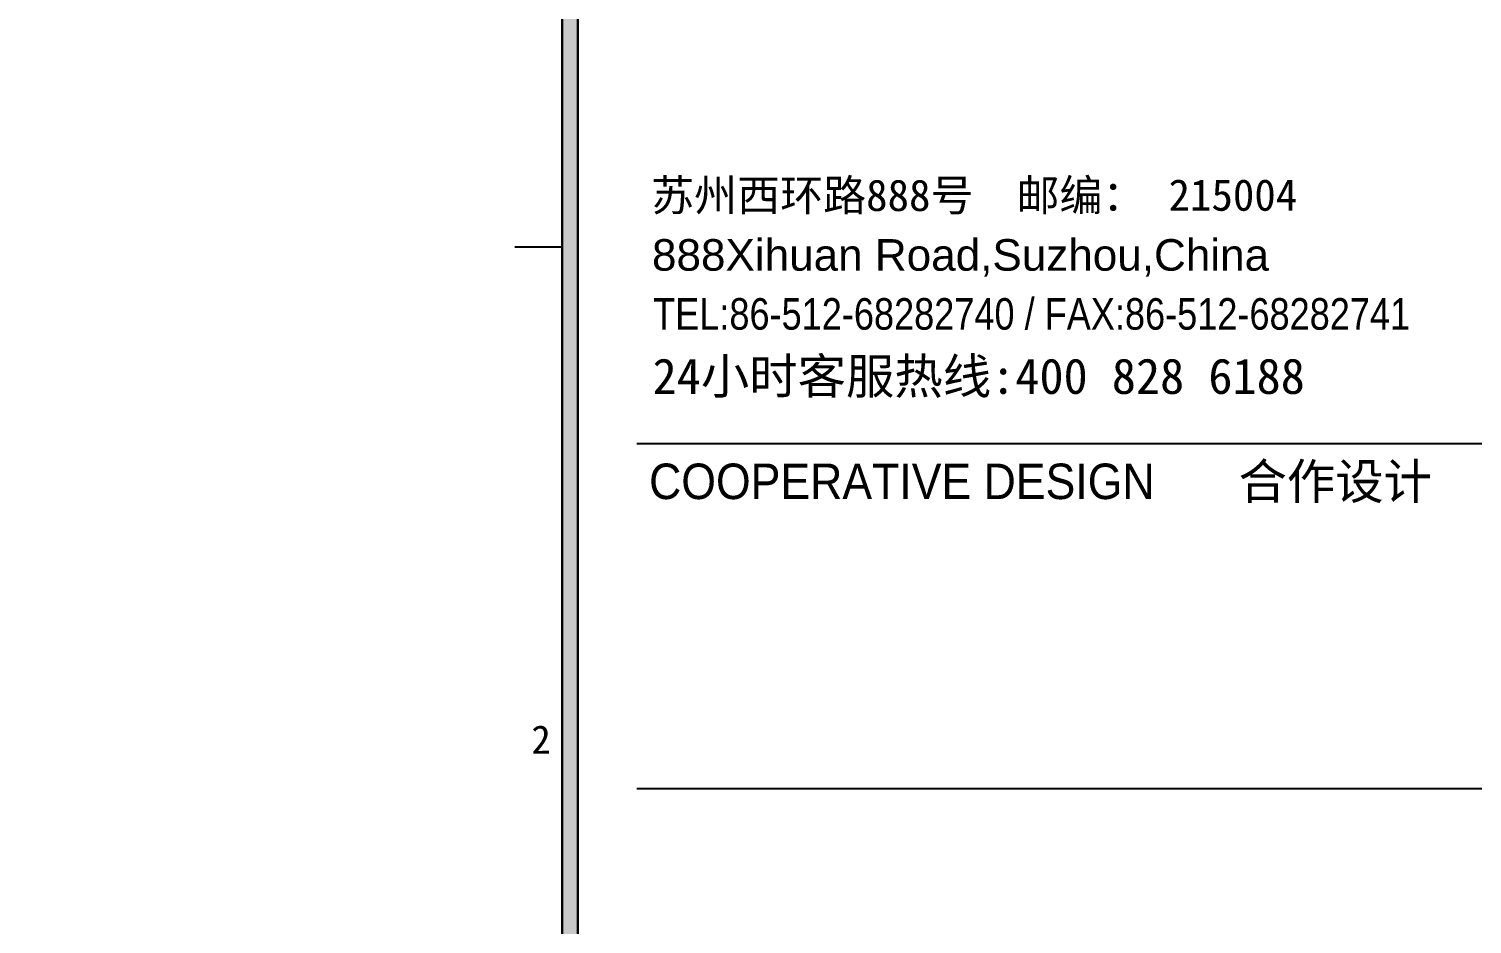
# Paper-space layout '布局1' of a CAD drawing. Header units: millimetres. Extents: x 74 to 2091, y 199 to 657.
# Drawn here: x 1976 to 2049.3, y 543.9 to 589.4 of the extents above; entities that cross this region are included whole.
import ezdxf
from ezdxf.enums import TextEntityAlignment as Align

# ---------------------------------------------------------------- set-up
doc = ezdxf.new("R2010")
doc.units = ezdxf.units.MM
doc.layers.add('DEFPOINTS(视图框)', color=251, linetype='Continuous', plot=False)
doc.layers.add('W-图框', color=251, linetype='Continuous')
doc.styles.add('A2图框$0$WMF-Arial0', font='ARIAL.TTF')
doc.styles.add('A2图框$0$WMF-宋体0', font='')
doc.styles.add('A2图框$0$WMF-黑体0', font='SIMHEI.TTF')
doc.styles.add('A2图框$0$ZZ', font='SIMHEI.TTF')
doc.styles.add('WORD-2', font='SIMHEI.TTF')
doc.styles.add('WORD-3', font='SimSun.ttf')
doc.styles.add('黑体', font='SIMHEI.TTF')
doc.styles.get('A2图框$0$WMF-宋体0').set_extended_font_data('SimSun', bold=True)

# ---------------------------------------------------------------- blocks, each defined once
blk = doc.blocks.new('A2 图框')
at = {"layer": 'W-图框', "linetype": 'ByBlock'}
blk.add_hatch(color=161, dxfattribs=at).paths.add_polyline_path([(-61.8, 403), (-61, 403), (-61, 3), (-61.8, 3)])
at = {"layer": 'W-图框', "color": 7}
blk.add_line((-64.2, 353), (-61.8, 353), dxfattribs=at)
at = {"layer": 'W-图框', "ltscale": 0.01}
for p, q in [((-6, 343), (-58, 343)), ((-6, 325.498), (-58, 325.498))]:
    blk.add_line(p, q, dxfattribs=at)
at = {"layer": 'W-图框', "color": 161, "linetype": 'ByBlock'}
for points in [[(-562, 403), (-562, 3), (-61, 3), (-61, 403)], [(-61.8, 403), (-61, 403), (-61, 3), (-61.8, 3)], [(-3, 3), (-61, 3), (-61, 403), (-3, 403)], [(-3, 3), (-61, 3), (-61, 403), (-3, 403)]]:
    blk.add_lwpolyline(points, close=True, dxfattribs=at)
at = {"layer": 'W-图框', "lineweight": 0}
for s, height, style, p in [('苏州西环路888号  邮编：', 1.6, 'A2图框$0$WMF-宋体0', (-57.282, 354.814)), ('215004  ', 1.6, 'A2图框$0$WMF-宋体0', (-31.025, 354.827)), ('888Xihuan Road,Suzhou,China', 1.6, 'A2图框$0$WMF-Arial0', (-57.236, 351.786)), ('24小时客服热线:400 828 6188', 1.8, 'A2图框$0$WMF-黑体0', (-57.206, 345.536))]:
    blk.add_text(s, height=height, dxfattribs=dict(at, style=style)).set_placement(p)
at = {"layer": 'W-图框', "lineweight": 0, "style": 'A2图框$0$WMF-Arial0'}
for s, height, width, p in [('TEL:86-512-68282740 / FAX:86-512-68282741', 1.6, 0.82, (-57.179, 348.793)), ('COOPERATIVE DESIGN', 1.8, 0.9, (-57.383, 340.2))]:
    blk.add_text(s, height=height, dxfattribs=dict(at, width=width)).set_placement(p)
at = {"layer": 'W-图框', "lineweight": 0, "style": '黑体'}
blk.add_text('合作设计', height=1.8, dxfattribs=at).set_placement((-17.658, 340.2), align=Align.RIGHT)
at = {"layer": 'W-图框', "lineweight": 0, "ltscale": 150, "style": 'A2图框$0$ZZ'}
blk.add_text('2', height=1.446, dxfattribs=at).set_placement((-62.865, 328), align=Align.MIDDLE)
at = {"layer": 'W-图框', "color": 35, "lineweight": 0, "style": 'WORD-3', "width": 0.65}
blk.add_attdef('建设单位', text='', height=3, dxfattribs=at).set_placement((-32, 300.486), align=Align.MIDDLE)
at = {"layer": 'W-图框', "color": 35, "ltscale": 1000, "style": 'WORD-2'}
for tag, height, width, p in [('项目名称英文翻译', 3.5, 0.8, (-21.14, 246.277)), ('项目名称', 7, 0.7, (-41.375, 246.277)), ('项目名称', 7, 0.7, (-30.732, 246.277))]:
    blk.add_attdef(tag, text='', height=height, rotation=90, dxfattribs=dict(at, width=width)).set_placement(p, align=Align.MIDDLE)
at = {"layer": 'W-图框', "color": 35, "lineweight": 0, "style": 'WORD-2'}
for tag, p in [('2013.01.01', (-41.463, 175.996)), ('2013.03.01', (-13.424, 175.996)), ('2013.05.01', (-41.463, 168.996)), ('2013.06.01', (-13.424, 168.996)), ('2013.08.01', (-41.463, 161.996)), ('2013.09.01', (-13.424, 161.996)), ('2013.09.01', (-32, 112.996))]:
    blk.add_attdef(tag, text='', height=1.8, dxfattribs=at).set_placement(p, align=Align.MIDDLE)
at = {"layer": 'W-图框', "color": 35, "ltscale": 1000, "style": 'WORD-2', "width": 0.78}
blk.add_attdef('FS2011000', text='', height=3.5, dxfattribs=at).set_placement((-32, 11.452), align=Align.MIDDLE)

psp = doc.layouts.new('布局1')

# ---------------------------------------------------------------- linework, layer by layer
at = {"layer": 'DEFPOINTS(视图框)', "ltscale": 0.01}
psp.add_lwpolyline([(1502.863, 628.303), (2003.092, 628.303), (2003.092, 228.303), (1502.863, 228.303)], close=True, dxfattribs=at)

# ---------------------------------------------------------------- block references
at = {"layer": 'W-图框'}
psp.add_blockref('A2 图框', (2064.892, 225.303), dxfattribs=at)

doc.saveas('drawing.dxf')
